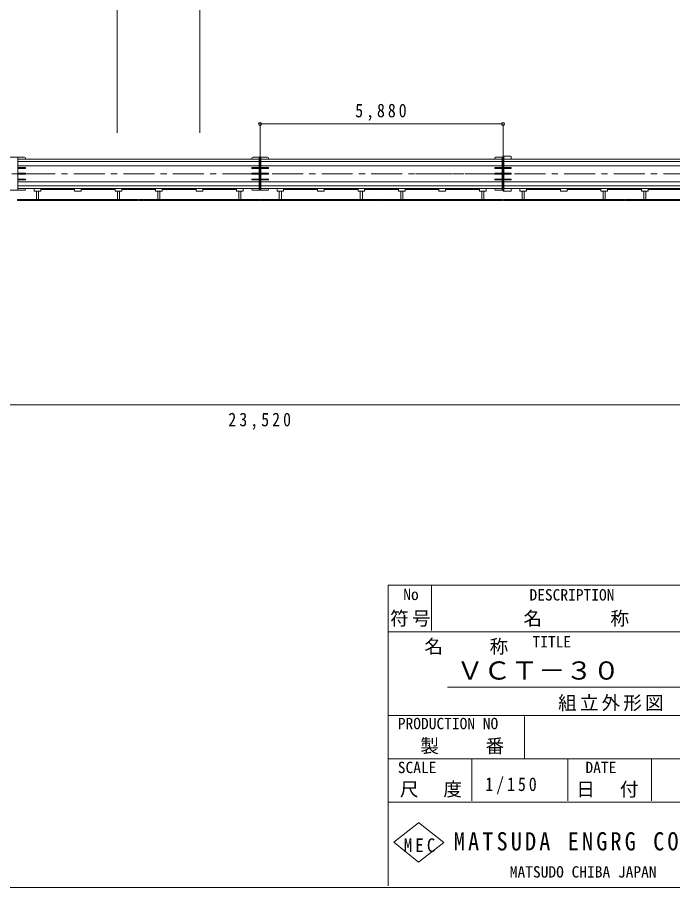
# Model space of a CAD drawing. Units: millimetres at full size, sheet at 1:150; details may follow other scales. Extents: x -30700 to 29919, y -306531 to 293469.
# Drawn here: x 4594 to 20454, y -21667 to -615 of the extents above; entities that cross this region are included whole.
import ezdxf
from ezdxf.enums import TextEntityAlignment as Align

# ---------------------------------------------------------------- set-up
doc = ezdxf.new("R2010")
doc.units = ezdxf.units.MM
doc.header["$LTSCALE"] = 150
doc.header["$PDMODE"] = 32
doc.header["$PDSIZE"] = 75
doc.linetypes.add('CHAIN1', pattern=[8, 5, -1, 1, -1])
for name, color, linetype, lineweight in [('0-0', 7, 'Continuous', 18), ('0-2', 7, 'Continuous', 18), ('1-1', 7, 'Continuous', 18), ('1-2', 7, 'Continuous', 18)]:
    doc.layers.add(name, color=color, linetype=linetype, lineweight=lineweight)
doc.layers.add('0-1', color=7, linetype='Continuous')
doc.styles.add('ＭＳ ゴシック', font='')
doc.styles.get('ＭＳ ゴシック').set_extended_font_data('MS Gothic')

# ---------------------------------------------------------------- blocks, each defined once
blk = doc.blocks.new('基部タワー立面')
at = {"layer": '0-2'}
for p, q in [((-180.5, 1392.28), (-180.5, 1500.28)), ((-180.5, 1500.28), (329.49, 1500.28)), ((-180.5, 1488.88), (314.5, 1488.88)), ((-165.51, 1488.88), (329.49, 1488.88)), ((-138.87, 1488.42), (-138.87, -1118.12)), ((-102.51, 1488.16), (-102.51, -1118.12)), ((-45.41, -1118.12), (-45.41, 1488.16)), ((-15.5, 1380.28), (-15.5, 1488.58)), ((-3.51, 1380.28), (-3.51, 1488.88)), ((68.49, 1380.28), (68.49, 1489.02)), ((80.5, 1380.28), (80.5, 1488.58)), ((152.49, 1380.28), (152.49, 1488.58)), ((164.49, 1380.28), (164.49, 1488.16)), ((191.04, -1118.12), (191.04, 1488.16)), ((251.49, 1487.06), (251.49, -1118.12)), ((287.86, 1488.42), (287.86, -1118.12)), ((329.49, 1392.28), (329.49, 1500.28)), ((-138.87, 1380.28), (-168.5, 1380.28)), ((-3.51, 1380.28), (-15.5, 1380.28)), ((80.5, 1380.28), (68.49, 1380.28)), ((164.49, 1380.28), (152.49, 1380.28)), ((317.49, 1380.28), (287.86, 1380.28)), ((-177.51, 1254.28), (-177.51, 1158.28)), ((-177.51, 1254.28), (-139.85, 1254.28)), ((-177.51, 1254.28), (-177.51, 1158.28)), ((-177.51, 1254.28), (-139.85, 1254.28)), ((-177.51, 1254.28), (-177.51, 1158.28)), ((-177.51, 1254.28), (-139.85, 1254.28)), ((-177.51, 1158.28), (-139.85, 1158.28)), ((-177.51, 1158.28), (-139.85, 1158.28)), ((-177.51, 1158.28), (-139.85, 1158.28)), ((-156.87, 1157.3), (-156.87, 668.35)), ((-177.51, 666.28), (-177.51, 570.28)), ((-177.51, 666.28), (-139.85, 666.28)), ((-177.51, 570.28), (-139.85, 570.28)), ((-156.87, 570.16), (-156.87, 79.23)), ((-177.51, 78.28), (-177.51, -17.72)), ((-177.51, 78.28), (-139.85, 78.28)), ((-177.51, -17.72), (-139.85, -17.72)), ((-156.87, -15.89), (-156.87, -509.32)), ((-177.51, -509.72), (-177.51, -605.72)), ((-177.51, -509.72), (-139.85, -509.72)), ((-177.51, -509.72), (-177.51, -605.72)), ((-177.51, -509.72), (-139.85, -509.72)), ((-177.51, -605.72), (-139.85, -605.72)), ((-177.51, -605.72), (-139.85, -605.72)), ((-156.87, -603.38), (-156.87, -1118.12)), ((-156.87, -606.69), (-156.87, -1095.65)), ((-258.55, -2016.32), (-140.39, -1129.53)), ((-194.91, -2016.32), (-76.76, -1129.53)), ((-180.5, -1118.12), (314.5, -1118.12)), ((-180.5, -1129.53), (-180.5, -1118.12)), ((-180.5, -1129.53), (312.02, -1129.53)), ((-165.51, -1118.12), (314.5, -1118.12)), ((-165.51, -1118.12), (329.49, -1118.12)), ((-165.51, -1129.53), (329.49, -1129.53)), ((-163.09, -2016.32), (-44.94, -1129.53)), ((-138.87, -1129.53), (314.5, -1129.53)), ((312.08, -2016.32), (193.92, -1129.53)), ((343.9, -2016.32), (225.74, -1129.53)), ((407.54, -2016.32), (289.38, -1129.53)), ((329.49, -1129.53), (329.49, -1118.12)), ((-72.01, -2016.32), (-72.01, -1332.74)), ((221, -2016.32), (221, -1332.74)), ((74.49, -1505.02), (74.49, -2130.24)), ((-291.51, -2016.32), (-291.51, -2027.72)), ((-291.51, -2016.32), (74.49, -2016.32)), ((440.49, -2016.32), (74.49, -2016.32)), ((440.49, -2016.32), (440.49, -2027.72)), ((440.49, -2016.32), (440.49, -2027.72)), ((-291.51, -2027.72), (74.49, -2027.72)), ((440.49, -2027.72), (74.49, -2027.72))]:
    blk.add_line(p, q, dxfattribs=at)
for centre, start, end in [((-168.5, 1392.28), 180, 270), ((-168.5, 1392.28), 180, 270), ((317.49, 1392.28), 270, 0), ((317.49, 1392.28), 270, 0)]:
    blk.add_arc(centre, 12, start, end, dxfattribs=at)
for p in [(74.49, 1500.28), (74.49, -2027.72)]:
    blk.add_point(p, dxfattribs=at)

msp = doc.modelspace()

# ---------------------------------------------------------------- linework, layer by layer
at = {"layer": '0-0'}
for p, q in [((13570.3, -14352), (13570.3, -21627)), ((13570.3, -14352), (29851.4, -14352)), ((14620.3, -14352), (14620.3, -15447.3)), ((13570.3, -15477), (29900, -15477)), ((15002, -16819.8), (22891, -16819.8)), ((13570.3, -17502), (29913.1, -17502)), ((16870.3, -17531.5), (16870.3, -18540.2)), ((13570.3, -18552), (29914.2, -18552)), ((15595.3, -18540.2), (15595.3, -19565.8)), ((17920.3, -18540.2), (17920.3, -19565.8)), ((19945.3, -18540.2), (19945.3, -19565.8)), ((13570.3, -19602), (29914.2, -19602)), ((13703.3, -20569), (14306.1, -20096.7)), ((14306.1, -20090.1), (14913.5, -20573.6)), ((-30700.2, -21666.9), (29918.9, -21666.9))]:
    msp.add_line(p, q, dxfattribs=at)
msp.add_lwpolyline([(13703.3, -20569), (14306.6, -21049.1), (14913.5, -20573.6)], dxfattribs=at)
at = {"layer": '1-1'}
for p, q in [((4769.2, -3996.6), (4409.2, -3996.6)), ((4608.2, -4796.6), (4608.2, -3996.6)), ((4608.2, -4796.6), (4608.2, -3996.6)), ((10289.2, -3996.6), (10649.2, -3996.6)), ((10450.2, -4796.6), (10450.2, -3996.6)), ((10450.2, -4796.6), (10450.2, -3996.6)), ((10450.2, -4796.6), (10450.2, -3996.6)), ((10488.2, -4796.6), (10488.2, -3996.6)), ((10488.2, -4796.6), (10488.2, -3996.6)), ((10488.2, -4796.6), (10488.2, -3996.6)), ((16171.3, -3996.6), (16349.2, -3996.6)), ((16330.2, -4796.6), (16330.2, -3996.6)), ((16330.2, -4796.6), (16330.2, -3996.6)), ((16349.2, -4796.6), (16349.2, -3996.6)), ((16349.2, -4796.6), (16349.2, -3996.6)), ((4609, -4041), (10448.1, -4041)), ((10450.1, -4202.4), (4609.4, -4202.4)), ((4611.3, -4101.6), (10450.1, -4101.6)), ((4789.2, -4016.6), (4789.2, -4042.3)), ((10269.2, -4016.6), (10269.2, -4042.3)), ((10469.2, -4793.8), (10469.2, -4000.7)), ((10469.2, -4793.8), (10469.2, -4000.7)), ((10469.2, -4752.2), (10469.2, -4041)), ((10489, -4041), (16328.1, -4041)), ((16330.1, -4202.4), (10489.4, -4202.4)), ((10490.2, -4041), (16324.8, -4041)), ((10491.3, -4101.6), (16330.1, -4101.6)), ((10669.2, -4016.6), (10669.2, -4042.3)), ((10669.2, -4016.6), (10669.2, -4042.3)), ((16149.2, -4016.6), (16149.2, -4042.3)), ((16349.2, -4793.8), (16349.2, -4000.7)), ((16349.2, -4752.2), (16349.2, -4041)), ((4789.2, -4406.6), (4608, -4406.6)), ((4789.2, -4266.6), (4608.7, -4266.6)), ((4789.2, -4386.6), (4608.7, -4386.6)), ((4789.2, -4246.6), (4609.4, -4246.6)), ((4789.2, -4246.6), (4789.2, -4266.6)), ((4789.2, -4386.6), (4789.2, -4406.6)), ((10269.2, -4246.6), (10269.2, -4266.6)), ((10269.2, -4246.6), (10449, -4246.6)), ((10269.2, -4266.6), (10449.8, -4266.6)), ((10269.2, -4386.6), (10269.2, -4406.6)), ((10269.2, -4386.6), (10449.8, -4386.6)), ((10269.2, -4406.6), (10450.5, -4406.6)), ((10669.2, -4406.6), (10488, -4406.6)), ((10669.2, -4406.6), (10488, -4406.6)), ((10669.2, -4266.6), (10488.7, -4266.6)), ((10669.2, -4266.6), (10488.7, -4266.6)), ((10669.2, -4386.6), (10488.7, -4386.6)), ((10669.2, -4386.6), (10488.7, -4386.6)), ((10669.2, -4246.6), (10489.4, -4246.6)), ((10669.2, -4246.6), (10489.4, -4246.6)), ((10669.2, -4246.6), (10669.2, -4266.6)), ((10669.2, -4246.6), (10669.2, -4266.6)), ((10669.2, -4386.6), (10669.2, -4406.6)), ((10669.2, -4386.6), (10669.2, -4406.6)), ((16149.2, -4246.6), (16149.2, -4266.6)), ((16149.2, -4246.6), (16329, -4246.6)), ((16149.2, -4266.6), (16329.8, -4266.6)), ((16149.2, -4386.6), (16149.2, -4406.6)), ((16149.2, -4386.6), (16329.8, -4386.6)), ((16149.2, -4406.6), (16330.5, -4406.6)), ((4789.2, -4526.6), (4608.2, -4526.6)), ((4789.2, -4546.6), (4608.7, -4546.6)), ((10450.1, -4596.5), (4609.4, -4596.5)), ((4789.2, -4526.6), (4789.2, -4546.6)), ((10269.2, -4526.6), (10269.2, -4546.6)), ((10269.2, -4526.6), (10450.2, -4526.6)), ((10269.2, -4546.6), (10449.8, -4546.6)), ((10669.2, -4526.6), (10488.2, -4526.6)), ((10669.2, -4526.6), (10488.2, -4526.6)), ((10669.2, -4546.6), (10488.7, -4546.6)), ((10669.2, -4546.6), (10488.7, -4546.6)), ((16330.1, -4596.5), (10489.4, -4596.5)), ((10669.2, -4526.6), (10669.2, -4546.6)), ((10669.2, -4526.6), (10669.2, -4546.6)), ((16149.2, -4526.6), (16149.2, -4546.6)), ((16149.2, -4526.6), (16330.3, -4526.6)), ((16149.2, -4546.6), (16329.8, -4546.6)), ((4769.2, -4796.6), (4409.2, -4796.6)), ((4609, -4752.2), (10450.1, -4752.2)), ((4609.4, -4691.6), (10450.1, -4691.6)), ((4789.2, -4752.3), (4789.2, -4776.6)), ((4999.2, -4816.6), (4999.2, -4753.9)), ((4999.2, -4816.6), (4999.2, -4753.9)), ((4999.2, -4816.6), (4999.2, -4753.9)), ((4999.2, -4816.6), (5159.2, -4816.6)), ((4999.2, -4816.6), (5159.2, -4816.6)), ((4999.2, -4816.6), (5159.2, -4816.6)), ((5054.2, -5011.9), (5054.2, -4824.9)), ((5054.2, -5011.9), (5054.2, -4824.9)), ((5104.2, -5011.9), (5104.2, -4824.9)), ((5104.2, -5011.9), (5104.2, -4824.9)), ((5159.2, -4816.6), (5159.2, -4753.9)), ((5159.2, -4816.6), (5159.2, -4753.9)), ((5159.2, -4816.6), (5159.2, -4753.9)), ((5160.9, -4782.2), (5975.8, -4782.2)), ((5979.2, -4816.6), (5979.2, -4753.9)), ((5979.2, -4816.6), (6139.2, -4816.6)), ((6139.2, -4816.6), (6139.2, -4753.9)), ((6139.4, -4782.2), (6957.7, -4782.2)), ((6959.2, -4816.6), (6959.2, -4753.9)), ((6959.2, -4816.6), (7119.2, -4816.6)), ((7014.2, -5011.9), (7014.2, -4834.2)), ((7064.2, -5011.9), (7064.2, -4834.2)), ((7116.2, -4782.2), (7938.6, -4782.2)), ((7119.2, -4816.6), (7119.2, -4753.9)), ((7939.2, -4816.6), (7939.2, -4753.9)), ((7939.2, -4816.6), (7939.2, -4753.9)), ((7939.2, -4816.6), (8099.2, -4816.6)), ((7939.2, -4816.6), (8099.2, -4816.6)), ((7994.2, -5011.9), (7994.2, -4824.9)), ((8044.2, -5011.9), (8044.2, -4824.9)), ((8095.3, -4782.2), (8918.3, -4782.2)), ((8099.2, -4816.6), (8099.2, -4753.9)), ((8099.2, -4816.6), (8099.2, -4753.9)), ((8100.9, -4782.2), (8915.8, -4782.2)), ((8919.2, -4816.6), (8919.2, -4753.9)), ((8919.2, -4816.6), (8919.2, -4753.9)), ((8919.2, -4816.6), (9079.2, -4816.6)), ((8919.2, -4816.6), (9079.2, -4816.6)), ((9079.2, -4816.6), (9079.2, -4753.9)), ((9079.2, -4816.6), (9079.2, -4753.9)), ((9079.4, -4782.2), (9897.7, -4782.2)), ((9090.8, -4782.2), (9898.1, -4782.2)), ((9899.2, -4816.6), (9899.2, -4753.9)), ((9899.2, -4816.6), (9899.2, -4753.9)), ((9899.2, -4816.6), (10059.2, -4816.6)), ((9899.2, -4816.6), (10059.2, -4816.6)), ((9954.2, -5011.9), (9954.2, -4834.2)), ((10004.2, -5011.9), (10004.2, -4834.2)), ((10059.2, -4816.6), (10059.2, -4753.9)), ((10059.2, -4816.6), (10059.2, -4753.9)), ((10269.2, -4752.3), (10269.2, -4776.6)), ((10289.2, -4796.6), (10649.2, -4796.6)), ((10489, -4752.2), (16330.1, -4752.2)), ((10489.4, -4691.6), (16330.1, -4691.6)), ((10490.2, -4752.2), (16324.8, -4752.2)), ((10669.2, -4752.3), (10669.2, -4776.6)), ((10669.2, -4752.3), (10669.2, -4776.6)), ((10879.2, -4816.6), (10879.2, -4753.9)), ((10879.2, -4816.6), (10879.2, -4753.9)), ((10879.2, -4816.6), (10879.2, -4753.9)), ((10879.2, -4816.6), (11039.2, -4816.6)), ((10879.2, -4816.6), (11039.2, -4816.6)), ((10879.2, -4816.6), (11039.2, -4816.6)), ((10934.2, -5011.9), (10934.2, -4824.9)), ((10934.2, -5011.9), (10934.2, -4824.9)), ((10984.2, -5011.9), (10984.2, -4824.9)), ((10984.2, -5011.9), (10984.2, -4824.9)), ((11039.2, -4816.6), (11039.2, -4753.9)), ((11039.2, -4816.6), (11039.2, -4753.9)), ((11039.2, -4816.6), (11039.2, -4753.9)), ((11040.9, -4782.2), (11855.8, -4782.2)), ((11859.2, -4816.6), (11859.2, -4753.9)), ((11859.2, -4816.6), (12019.2, -4816.6)), ((12019.2, -4816.6), (12019.2, -4753.9)), ((12019.4, -4782.2), (12837.7, -4782.2)), ((12839.2, -4816.6), (12839.2, -4753.9)), ((12839.2, -4816.6), (12999.2, -4816.6)), ((12894.2, -5011.9), (12894.2, -4834.2)), ((12944.2, -5011.9), (12944.2, -4834.2)), ((12996.2, -4782.2), (13818.6, -4782.2)), ((12999.2, -4816.6), (12999.2, -4753.9)), ((13819.2, -4816.6), (13819.2, -4753.9)), ((13819.2, -4816.6), (13819.2, -4753.9)), ((13819.2, -4816.6), (13979.2, -4816.6)), ((13819.2, -4816.6), (13979.2, -4816.6)), ((13874.2, -5011.9), (13874.2, -4824.9)), ((13924.2, -5011.9), (13924.2, -4824.9)), ((13975.3, -4782.2), (14798.3, -4782.2)), ((13979.2, -4816.6), (13979.2, -4753.9)), ((13979.2, -4816.6), (13979.2, -4753.9)), ((13980.9, -4782.2), (14795.8, -4782.2)), ((14799.2, -4816.6), (14799.2, -4753.9)), ((14799.2, -4816.6), (14799.2, -4753.9)), ((14799.2, -4816.6), (14959.2, -4816.6)), ((14799.2, -4816.6), (14959.2, -4816.6)), ((14959.2, -4816.6), (14959.2, -4753.9)), ((14959.2, -4816.6), (14959.2, -4753.9)), ((14959.4, -4782.2), (15777.7, -4782.2)), ((14970.8, -4782.2), (15778.1, -4782.2)), ((15779.2, -4816.6), (15779.2, -4753.9)), ((15779.2, -4816.6), (15779.2, -4753.9)), ((15779.2, -4816.6), (15939.2, -4816.6)), ((15779.2, -4816.6), (15939.2, -4816.6)), ((15834.2, -5011.9), (15834.2, -4818.9)), ((15884.2, -5011.9), (15884.2, -4822.2)), ((15939.2, -4816.6), (15939.2, -4753.9)), ((15939.2, -4816.6), (15939.2, -4753.9)), ((16149.2, -4752.3), (16149.2, -4776.6)), ((16171.3, -4796.6), (16349.2, -4796.6)), ((16814.2, -5011.9), (16814.2, -4824.9)), ((16864.2, -5011.9), (16864.2, -4824.9)), ((18774.2, -5011.9), (18774.2, -4834.2)), ((18824.2, -5011.9), (18824.2, -4834.2)), ((19754.2, -5011.9), (19754.2, -4824.9)), ((19804.2, -5011.9), (19804.2, -4824.9)), ((4599.2, -5046.6), (4599.2, -5016.6)), ((4599.2, -5016.6), (7519.2, -5016.6)), ((4599.2, -5046.6), (4599.2, -5016.6)), ((4599.2, -5046.6), (7519.2, -5046.6)), ((7519.2, -5046.6), (7519.2, -5016.6)), ((7539.2, -5046.6), (7539.2, -5016.6)), ((7539.2, -5016.6), (10459.2, -5016.6)), ((7539.2, -5046.6), (10459.2, -5046.6)), ((10459.2, -5046.6), (10459.2, -5016.6)), ((10459.2, -5046.6), (10459.2, -5016.6)), ((10479.2, -5046.6), (10479.2, -5016.6)), ((10479.2, -5016.6), (13399.2, -5016.6)), ((10479.2, -5046.6), (10479.2, -5016.6)), ((10479.2, -5046.6), (13399.2, -5046.6)), ((13399.2, -5046.6), (13399.2, -5016.6)), ((13419.2, -5046.6), (13419.2, -5016.6)), ((13419.2, -5016.6), (16339.2, -5016.6)), ((13419.2, -5046.6), (16339.2, -5046.6)), ((16339.2, -5046.6), (16339.2, -5016.6)), ((16359.2, -5016.6), (19279.2, -5016.6)), ((16359.2, -5046.6), (16359.2, -5016.6)), ((16359.2, -5046.6), (19279.2, -5046.6)), ((19299.2, -5046.6), (19299.2, -5016.6)), ((19299.2, -5016.6), (22219.2, -5016.6)), ((19299.2, -5046.6), (22219.2, -5046.6))]:
    msp.add_line(p, q, dxfattribs=at)
at = {"layer": '1-1', "color": 2, "linetype": 'CHAIN1'}
for p, q in [((-30040.5, -4396.6), (16524.7, -4396.6)), ((14229.7, -4396.6), (27671.5, -4396.6))]:
    msp.add_line(p, q, dxfattribs=at)
at = {"layer": '1-1'}
for centre, start, end in [((4769.2, -4016.6), 0, 90), ((4769.2, -4016.6), 0, 90), ((10289.2, -4016.6), 90, 180), ((10289.2, -4016.6), 90, 180), ((10649.2, -4016.6), 0, 90), ((10649.2, -4016.6), 0, 90), ((10649.2, -4016.6), 0, 90), ((16169.2, -4016.6), 90, 180), ((16169.2, -4016.6), 90, 180), ((4769.2, -4776.6), 270, 0), ((4769.2, -4776.6), 270, 0), ((10289.2, -4776.6), 180, 270), ((10289.2, -4776.6), 180, 270), ((10649.2, -4776.6), 270, 0), ((10649.2, -4776.6), 270, 0), ((10649.2, -4776.6), 270, 0), ((16169.2, -4776.6), 180, 270), ((16169.2, -4776.6), 180, 270)]:
    msp.add_arc(centre, 20, start, end, dxfattribs=at)
at = {"layer": '1-2'}
for p, q in [((7011.5, -3405.6), (7011.5, 15603.4)), ((9011.5, -3405.6), (9011.5, 15603.4))]:
    msp.add_line(p, q, dxfattribs=at)
at = {"layer": '1-2', "color": 4, "lineweight": 9}
for p, q in [((10469.2, -3191.8), (16349.2, -3191.8)), ((10469.2, -4409.8), (10469.2, -3191.8)), ((16349.2, -4409.8), (16349.2, -3191.8))]:
    msp.add_line(p, q, dxfattribs=at)
msp.add_lwpolyline([(22229.2, -4518.2), (22229.2, -9991.2), (-1290.8, -9991.2)], dxfattribs=at)
at = {"layer": '1-2', "color": 4}
for p in [(10469.2, -3191.8), (16349.2, -3191.8)]:
    msp.add_point(p, dxfattribs=at)

# ---------------------------------------------------------------- block references
at = {"layer": '1-1', "xscale": 1.666667, "yscale": 1.666667, "rotation": 90}
msp.add_blockref('基部タワー立面', (18849.7, -4520.8), dxfattribs=at)

# ---------------------------------------------------------------- texts
at = {"layer": '0-0', "color": 4, "style": 'ＭＳ ゴシック'}
for s, p in [('No', (13934.8, -14793)), ('DESCRIPTION', (16988.8, -14804.2)), ('TITLE', (17062.1, -15939.6)), ('PRODUCTION NO', (13802.3, -17917.5)), ('SCALE', (13802.3, -18979.7)), ('DATE', (18344, -18979.7)), ('MATSUDO CHIBA JAPAN', (16512.7, -21507))]:
    msp.add_text(s, height=274.9, dxfattribs=at).set_placement(p, align=Align.BOTTOM_LEFT)
at = {"layer": '0-0', "attachment_point": 7, "style": 'ＭＳ ゴシック'}
for s, insert, char_height in [('\\T1.17;符号', (13617.6, -15356.1), 329.9), ('\\T1.17;名\u3000\u3000\u3000称', (16842.8, -15356.9), 329.9), ('\\T1.17;名\u3000\u3000称', (14445.1, -16035), 329.9), ('\\T1.17;組立外形図', (17683, -17401.4), 329.9), ('\\T1.17;製\u3000\u3000番', (14346.7, -18441.4), 329.9), ('\\T1.17;尺\u3000度', (13852.3, -19489.6), 329.9), ('\\T1.17;日\u3000付', (18123.9, -19489.6), 329.9), ('\\T1.28;\\W0.9;MATSUDA\\~ENGRG\\~CO.LTD.', (15157.5, -20774.5), 439.9), ('\\T1.38;\\W0.9;MEC', (13948.8, -20811.1), 329.9)]:
    msp.add_mtext(s, dxfattribs=dict(at, insert=insert, char_height=char_height))
at = {"layer": '0-1', "style": 'ＭＳ ゴシック', "width": 1.1}
msp.add_text('ＶＣＴ－３０', height=439.9, dxfattribs=at).set_placement((15220.1, -16767.3), align=Align.BOTTOM_LEFT)
at = {"layer": '0-1', "insert": (15920.7, -19411), "char_height": 329.9, "attachment_point": 7, "style": 'ＭＳ ゴシック'}
msp.add_mtext('\\T1.38;\\W0.85;1/150', dxfattribs=at)
at = {"layer": '1-2', "char_height": 329.9, "attachment_point": 7, "style": 'ＭＳ ゴシック'}
for s, insert in [('\\T1.38;\\W0.85;5,880', (12771.7, -3116.8)), ('\\T1.39;\\W0.85;23,520', (9700.5, -10592.1))]:
    msp.add_mtext(s, dxfattribs=dict(at, insert=insert))

doc.saveas('drawing.dxf')
